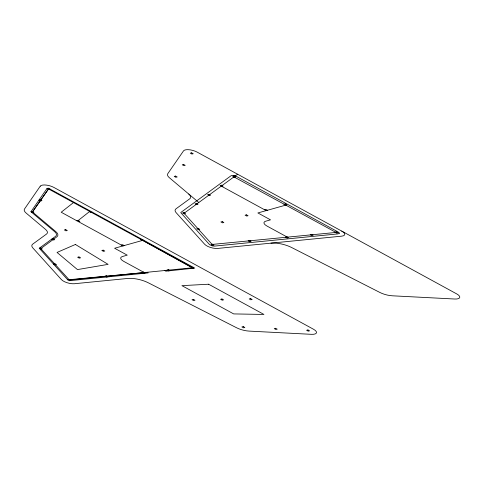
<?xml version="1.0" encoding="UTF-8"?>
<svg xmlns="http://www.w3.org/2000/svg" width="484" height="484" viewBox="0 0 484 484"><rect width="100%" height="100%" fill="white"/><g stroke="black" fill="none" stroke-linecap="round" stroke-linejoin="round"><path stroke-width="0.73" d="M164.887 270.55L165.782 271.173L194.737 268.106L48.34 188.137L46.99 188.47L30.952 211.714L54.571 231.6A13.014 4.792 14.6 0 1 55.575 236.313L39.246 248.256L67.736 279.825L69.357 280.708L148.183 272.909L147.287 272.292M32.452 211.95L48.521 188.948L192.759 267.737L69.357 280L40.771 248.588L56.876 236.809A14.459 5.324 14.6 0 0 55.757 231.576L32.452 211.95L48.521 188.948M73.471 202.578L61.202 212.234L122.863 245.92L124.213 245.588L122.591 244.698L121.242 245.031M76.883 220.801L78.233 220.468L89.431 211.647L90.774 211.32M237.602 174.216L184.047 213.281L212.161 244.432L336.029 232.435L233.923 176.902M233.832 176.963L234.232 176.823M285.941 205.071L257.881 212.948L270.514 219.845L265.674 221.218A8.676 3.194 14.6 0 0 266.98 226.046L287.581 237.281M49.961 189.02L48.612 189.353L46.99 188.47M92.396 212.204L91.052 212.536L89.431 211.647M78.505 221.69L79.854 221.357L78.233 220.468M221.781 186.382L223.124 186.05L221.503 185.16L220.153 185.493L266.139 210.613L267.483 210.28L265.861 209.397L264.512 209.723M141.945 239.271L140.602 239.604L142.223 240.487L143.566 240.155M67.736 279.825L69.079 279.492L70.706 280.375L69.357 280.708M193.116 267.222L191.773 267.555L193.394 268.438M68.885 279.74L144.311 272.583L123.704 261.354A8.676 3.194 14.6 0 1 122.404 256.526L127.238 255.153L114.611 248.256L142.671 240.379L192.311 267.852M198.809 202.512L169.418 177.761A13.014 4.792 14.6 0 1 167.803 173.659L183.533 150.863A8.676 3.194 14.6 0 1 197.133 152.109L456.751 293.927A8.676 3.194 14.6 0 1 454.766 299.021L392.439 295.803A13.014 4.792 14.6 0 1 379.855 292.451L291.689 247.548A17.351 6.389 14.6 0 0 270.955 243.149M188.766 194.06A13.014 4.792 14.6 0 1 189.77 198.773L176.019 208.804A13.014 4.792 14.6 0 0 176.152 212.682L204.678 244.287A8.676 3.194 14.6 0 0 217.455 248.443L341.716 236.156A8.676 3.194 14.6 0 0 341.722 231.098M339.447 233.173L338.104 233.851A3.249 1.198 14.6 0 1 337.681 233.923L214.648 246.09L212.385 245.933L210.141 244.934A3.237 1.192 14.6 0 1 209.263 244.287L180.937 212.839A2.753 1.01 14.6 0 1 180.889 212.416L230.995 175.783A3.243 1.192 14.6 0 1 231.485 175.571L233.645 175.383L236.252 176.327L338.05 231.933L339.447 233.173M40.263 186.165L24.527 208.967A13.014 4.792 14.6 0 0 26.142 213.069L45.496 229.362A13.014 4.792 14.6 0 1 46.5 234.074L32.749 244.105A13.014 4.792 14.6 0 0 32.882 247.989L61.407 279.595A8.676 3.194 14.6 0 0 74.185 283.751L127.685 278.457A17.351 6.389 14.6 0 1 148.419 282.856L236.579 327.759A13.014 4.792 14.6 0 0 249.163 331.104L311.49 334.329A8.676 3.194 14.6 0 0 313.481 329.235L53.857 187.417A8.676 3.194 14.6 0 0 40.263 186.165M75.407 244.468L57.039 252.442L77.452 269.588L108.101 264.367L75.407 244.468M191.61 152.829L190.266 153.162L191.888 154.045L193.231 153.718L191.61 152.829M40.317 199.759L38.968 200.092L40.595 200.975L41.939 200.642L40.317 199.759M183.587 164.451L182.244 164.784L183.866 165.673L185.209 165.34L183.587 164.451M32.295 211.381L30.952 211.714L32.573 212.603L33.916 212.27L32.295 211.381M175.565 176.073L174.222 176.406L175.843 177.295L177.192 176.963L175.565 176.073M234.05 176.013L232.701 176.345L234.323 177.229L235.672 176.896L234.05 176.013M65.685 229.622L64.336 229.954L65.963 230.838L67.306 230.505L65.685 229.622M208.955 194.314L207.612 194.647L209.233 195.53L210.576 195.203L208.955 194.314M53.083 238.787L51.734 239.12L53.361 240.003L54.704 239.677L53.083 238.787M196.353 203.48L195.01 203.812L196.631 204.702L197.974 204.369L196.353 203.48M40.595 247.923L39.246 248.256L40.868 249.145L42.217 248.812L40.595 247.923M183.866 212.615L182.516 212.948L184.144 213.837L185.487 213.504L183.866 212.615M285.215 203.964L283.872 204.296L285.493 205.18L286.843 204.847L285.215 203.964M103.177 250.149L101.828 250.476L103.449 251.365L104.798 251.033L103.177 250.149M246.447 214.842L245.098 215.174L246.725 216.058L248.068 215.725L246.447 214.842M78.977 256.937L77.634 257.264L79.255 258.154L80.598 257.821L78.977 256.937M222.247 221.63L220.904 221.962L222.525 222.846L223.874 222.513L222.247 221.63M54.837 263.707L53.488 264.04L55.115 264.923L56.459 264.597L54.837 263.707M198.107 228.4L196.764 228.732L198.386 229.622L199.735 229.289L198.107 228.4M212.355 244.184L211.006 244.517L212.627 245.4L213.976 245.073L212.355 244.184M106.238 275.826L104.889 276.158L106.51 277.042L107.859 276.715L106.238 275.826M249.508 240.518L248.159 240.851L249.786 241.74L251.129 241.407L249.508 240.518M143.5 272.129L142.157 272.462L143.778 273.345L145.127 273.018L143.5 272.129M286.776 236.821L285.427 237.154L287.048 238.043L288.397 237.711L286.776 236.821M168.311 269.673L166.962 270.005L168.583 270.895L169.932 270.562L168.311 269.673M311.581 234.371L310.238 234.704L311.859 235.587L313.202 235.254L311.581 234.371M336.386 231.915L335.043 232.247L336.664 233.131L338.014 232.804L336.386 231.915M193.37 299.372L192.021 299.699L193.648 300.588L194.992 300.255L193.37 299.372M221.95 298.979L220.607 299.312L222.229 300.195L223.578 299.862L221.95 298.979M250.537 298.586L249.193 298.918L250.815 299.808L252.158 299.475L250.537 298.586M243.234 326.609L241.891 326.942L243.512 327.825L244.856 327.499L243.234 326.609M275.596 328.279L274.253 328.612L275.874 329.501L277.217 329.168L275.596 328.279M307.957 329.955L306.608 330.288L308.235 331.171L309.578 330.838L307.957 329.955M208.616 284.223L181.923 285.645L233.675 313.916L263.943 314.449L208.616 284.223"/></g></svg>
